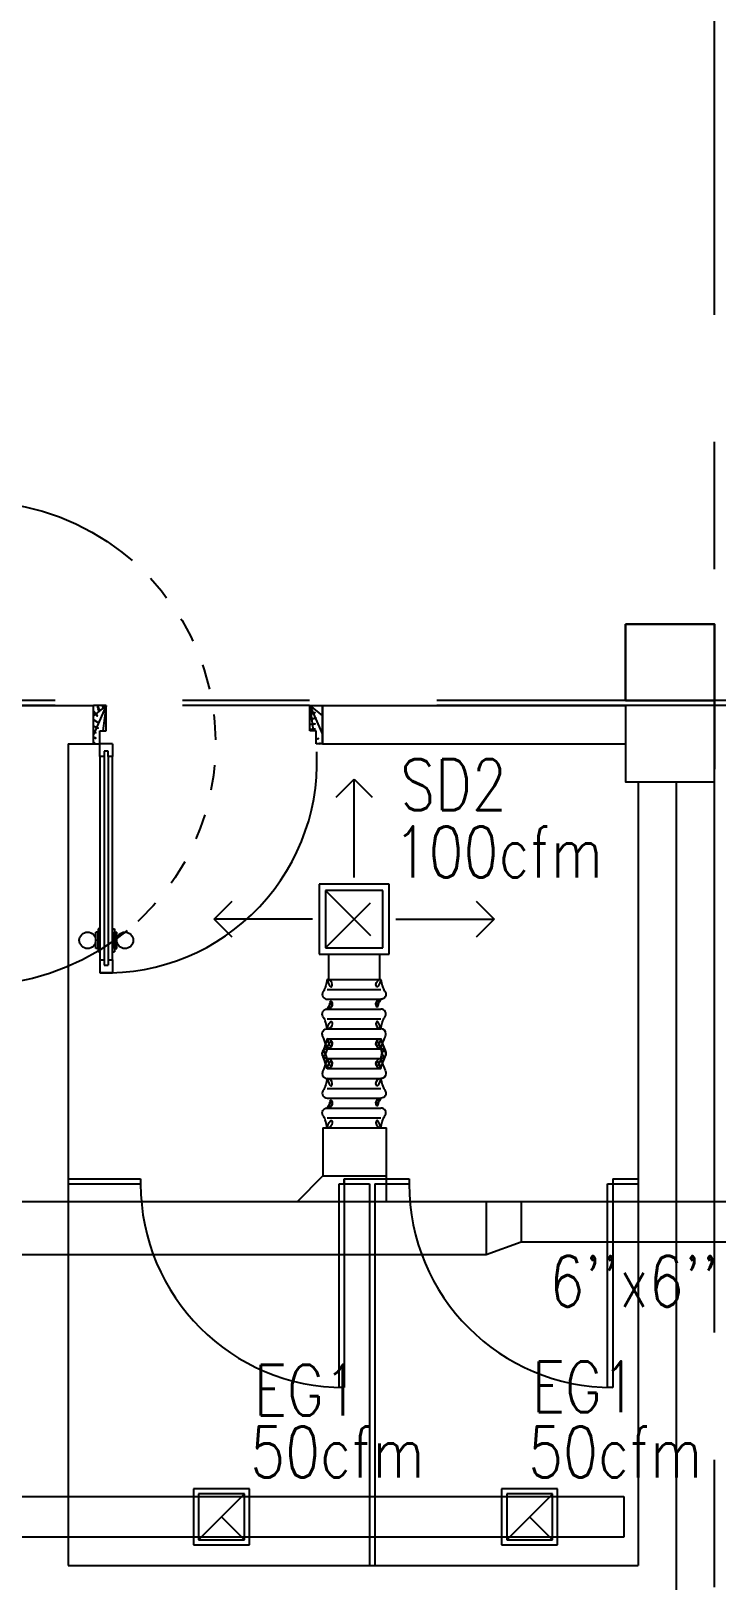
# Model space of a CAD drawing. Extents: x 417866029 to 417866302, y 43498045 to 43498122.
# Drawn here: x 417866050.72 to 417866053.41, y 43498075.53 to 43498081.62 of the extents above; entities that cross this region are included whole.
import ezdxf

# ---------------------------------------------------------------- set-up
doc = ezdxf.new("R2010")
doc.units = 0
doc.header["$MEASUREMENT"] = 0
doc.linetypes.add('CENTERX2', pattern=[4, 2.5, -0.5, 0.5, -0.5])
doc.linetypes.add('HIDDEN', pattern=[0.375, 0.25, -0.125])
for name, color, linetype in [('AXES', 11, 'CENTERX2'), ('COL', 7, 'CONTINUOUS'), ('DOOR', 9, 'CONTINUOUS'), ('DUCT', 6, 'CONTINUOUS'), ('EXDUCT', 10, 'CONTINUOUS'), ('HAT', 11, 'CONTINUOUS'), ('M-AC-FLEX', 7, 'CONTINUOUS'), ('M-EGU.', 2, 'CONTINUOUS'), ('M-TEXT', 2, 'CONTINUOUS'), ('PART', 9, 'CONTINUOUS'), ('SCD', 2, 'CONTINUOUS'), ('WALL', 9, 'CONTINUOUS')]:
    doc.layers.add(name, color=color, linetype=linetype)
doc.styles.add('ROMANS', font='ROMANS.shx', dxfattribs={"width": 0.6})

# ---------------------------------------------------------------- blocks, each defined once
blk = doc.blocks.new('DOOR90')
at = {"layer": 'DOOR', "color": 7, "linetype": 'ByBlock'}
for p, q in [((-150, 0), (0, 0)), ((-150, 0), (-150, -25)), ((0, -50), (-113.7099299924448, 0)), ((0, -50), (-40.1457343158545, 0)), ((0, -50), (0, 0)), ((-1000, -25), (-1050, -25)), ((-1050, -75), (-1050, -25)), ((-1050, -25), (-1050, -75)), ((-1000, -41.9999999999709), (-1020, -41.9999999999709)), ((-1020, -42), (-1020, -58)), ((-1000, -58), (-1020, -58)), ((-1000, -25), (-1000, -41.9999999999709)), ((-1000, -58), (-1000, -75)), ((-877.6424572214019, -17.79999999995925), (-967.6424572214019, -17.79999999995925)), ((-967.6424572214019, -25), (-967.6424572214019, -17.79999999995925)), ((-955.0424572214251, -8.799999999959255), (-890.2424572213786, -8.799999999959255)), ((-955.0424572214251, -17.79999999995925), (-955.0424572214251, -8.799999999959255)), ((-955.0424572214251, -17.79999999995925), (-890.2424572213786, -17.79999999995925)), ((-890.2424572213786, -17.79999999995925), (-890.2424572213786, -8.799999999959255)), ((-877.6424572214019, -25), (-877.6424572214019, -17.79999999995925)), ((-200, -25), (-150, -25)), ((-200, -42), (-200, -25)), ((-180, -42), (-200, -42)), ((-200, -58), (-180, -58)), ((-200, -75), (-200, -58)), ((-180, -58), (-180, -42)), ((-150, -25), (-100, -25)), ((-150, -75), (-150, -25)), ((-100, -25), (-100, -50)), ((0, -50), (-100, -36.64271395650576)), ((-100, -50), (0, -50)), ((-1000, -75), (-1050, -74.99999999947613)), ((-967.6424572214019, -75), (-967.6424572214019, -82.20000000004075)), ((-877.6424572214019, -82.20000000004075), (-967.6424572214019, -82.20000000004075)), ((-955.0424572214251, -82.20000000004075), (-890.2424572213786, -82.20000000004075)), ((-955.0424572214251, -82.20000000004075), (-955.0424572214251, -91.20000000004075)), ((-955.0424572214251, -91.20000000004075), (-890.2424572213786, -91.20000000004075)), ((-890.2424572213786, -82.20000000004075), (-890.2424572213786, -91.20000000004075)), ((-877.6424572214019, -75), (-877.6424572214019, -82.20000000004075)), ((-150, -75), (-200, -75)), ((0, -850), (-113.7099299924448, -900)), ((-100, -875), (-100, -850)), ((0, -850), (-100, -863.3572860434942)), ((-100, -850), (0, -850)), ((0, -850), (-40.1457343158545, -900)), ((0, -850), (0, -900)), ((-150, -875), (-100, -875)), ((-150, -900), (-150, -875)), ((-150, -900), (0, -900)), ((0, -900), (-150, -900))]:
    blk.add_line(p, q, dxfattribs=at)
at = {"layer": 'DOOR', "linetype": 'ByBlock'}
for p, q in [((-200, -25), (-1000, -25)), ((-200, -42), (-1000, -41.9999999999709)), ((-200, -58), (-1000, -58)), ((-1000, -75), (-200, -75))]:
    blk.add_line(p, q, dxfattribs=at)
at = {"layer": 'DOOR', "color": 7, "linetype": 'ByBlock'}
for centre in [(-922.6424572214019, 23.53094421501737), (-922.6424572214019, -123.5309442149592)]:
    blk.add_circle(centre, 32.39999999998526, dxfattribs=at)
for centre, radius, start, end in [((0, -50), 154.4019578127773, 161.1052885482714, 166.2857707768669), ((0, -50), 94.40195781277725, 148.0181880328085, 180), ((0, -50), 134.4019578127773, 158.159849394549, 169.2800236450682), ((0, -50), 114.4019578127773, 154.0838418822192, 167.37742587102), ((0, -50), 74.40195781277725, 137.7764264185456, 180), ((0, -50), 54.40195781277725, 113.2073828924446, 180), ((0, -50), 34.40195781277725, 90, 180), ((0, -50), 14.40195781277725, 90, 180), ((0, -850), 94.40195781277725, 180, 211.9818119671915), ((0, -850), 74.40195781277725, 180, 222.2235735814543), ((0, -850), 54.40195781277725, 180, 246.7926171075554), ((0, -850), 34.40195781277725, 180, 270), ((0, -850), 14.40195781277725, 180, 270), ((0, -850), 154.4019578127773, 193.7142292231331, 198.8947114517286), ((0, -850), 134.4019578127773, 190.7199763549318, 201.840150605451)]:
    blk.add_arc(centre, radius, start, end, dxfattribs=at)
at = {"layer": 'DOOR', "linetype": 'HIDDEN', "ltscale": 0.5}
blk.add_arc((-222.2222222220153, -49.99999999976717), 828.155208510499, 178.270116378131, 275.0030377036063, dxfattribs=at)
blk = doc.blocks.new('DOOR-10')
at = {"layer": 'DOOR', "color": 0, "linetype": 'ByBlock'}
for p, q in [((-25.69739139656303, 1099.999999999069), (-75.69739139656303, 1099.999999999069)), ((-75.69739139656303, 1099.999999999069), (-25.69739139656303, 1099.999999999069)), ((-75.69739139656303, 1049.999999999069), (-75.69739139603917, 1099.999999999098)), ((-25.69739139656303, 1049.999999999069), (-25.69739139656303, 1099.999999999069)), ((-58.69739139656303, 1049.999999999069), (-75.69739139656303, 1049.999999999069)), ((-42.69739139656303, 1069.999999999069), (-58.69739139656303, 1069.999999999069)), ((-58.69739139656303, 1049.999999999069), (-58.69739139656303, 1069.999999999069)), ((-42.69739139656303, 1049.999999999069), (-42.69739139656303, 1069.999999999069)), ((-25.69739139656303, 1049.999999999069), (-42.69739139656303, 1049.999999999069)), ((-82.89739139663288, 1005.042457220465), (-91.89739139663288, 1005.042457220465)), ((-91.89739139663288, 1005.042457220465), (-91.89739139663288, 940.2424572204764)), ((-75.69739139656303, 1017.642457220471), (-82.89739139663288, 1017.642457220471)), ((-82.89739139663288, 927.6424572204705), (-82.89739139663288, 1017.642457220471)), ((-82.89739139663288, 1005.042457220465), (-82.89739139663288, 940.2424572204764)), ((-25.69739139656303, 1017.642457220471), (-18.49739139649319, 1017.642457220471)), ((-18.49739139649319, 927.6424572204705), (-18.49739139649319, 1017.642457220471)), ((-18.49739139649319, 1005.042457220465), (-9.497391396493185, 1005.042457220465)), ((-18.49739139649319, 1005.042457220465), (-18.49739139649319, 940.2424572204764)), ((-9.497391396493185, 1005.042457220465), (-9.497391396493185, 940.2424572204764)), ((-82.89739139663288, 940.2424572204764), (-91.89739139663288, 940.2424572204764)), ((-75.69739139656303, 927.6424572204705), (-82.89739139663288, 927.6424572204705)), ((-25.69739139656303, 927.6424572204705), (-18.49739139649319, 927.6424572204705)), ((-18.49739139649319, 940.2424572204764), (-9.497391396493185, 940.2424572204764)), ((-75.69739139534067, 200), (-58.69739139534067, 200)), ((-75.69739139534067, 150), (-75.69739139534067, 200)), ((-58.69739139534067, 200), (-58.69739139534067, 180)), ((-42.69739139534067, 200), (-25.69739139534067, 200)), ((-42.69739139534067, 180), (-42.69739139534067, 200)), ((-25.69739139534067, 200), (-25.69739139534067, 150)), ((-1000.697391395341, 0), (-1000.697391395341, 150)), ((-1000.697391395341, 150), (-975.6973913953407, 150)), ((-1000.697391395341, 150), (-1000.697391395341, 0)), ((-975.6973913953407, 150), (-975.6973913953407, 100)), ((-75.69739139534067, 150), (-25.69739139534067, 150)), ((-58.69739139534067, 180), (-42.69739139534067, 180)), ((-0.6973913953406736, 150), (-25.69739139534067, 150)), ((-25.69739139534067, 150), (-25.69739139534067, 100)), ((-975.6973913953407, 100), (-950.6973913953407, 100)), ((-950.6973913953407, 100), (-950.6973913953407, 0)), ((-50.69739139534067, 100), (-50.69739139534067, 0)), ((-25.69739139534067, 100), (-50.69739139534067, 100)), ((-950.6973913953407, 0), (-1000.697391395341, 0)), ((-50.69739139534067, 0), (-0.6973913953406736, 0))]:
    blk.add_line(p, q, dxfattribs=at)
at = {"layer": 'DOOR', "linetype": 'ByBlock'}
for p, q in [((-75.69739139656303, 1049.999999999069), (-75.69739139534067, 200)), ((-58.69739139534067, 200), (-58.69739139656303, 1049.999999999069)), ((-42.69739139534067, 200), (-42.69739139656303, 1049.999999999069)), ((-25.69739139534067, 200), (-25.69739139656303, 1049.999999999069))]:
    blk.add_line(p, q, dxfattribs=at)
at = {"layer": 'DOOR', "color": 9, "linetype": 'ByBlock'}
for p, q in [((-0.6973913953406736, 0), (-0.6973913953406736, 150)), ((-950.6973913953407, 0), (-1000.697391395341, 113.7099299924448)), ((-950.6973913953407, 0), (-964.0546774388058, 100)), ((-50.69739139534067, 0), (-0.6973913953406736, 113.7099299924448)), ((-50.69739139534067, 0), (-37.34010535187554, 100)), ((-950.6973913953407, 0), (-1000.697391395341, 40.1457343158545)), ((-50.69739139534067, 0), (-0.6973913953406736, 40.1457343158545))]:
    blk.add_line(p, q, dxfattribs=at)
at = {"layer": 'DOOR', "color": 0, "linetype": 'ByBlock'}
for centre in [(-124.2283356115222, 972.6424572204705), (22.83355281845434, 972.6424572204705)]:
    blk.add_circle(centre, 32.39999999998526, dxfattribs=at)
at = {"layer": 'DOOR', "linetype": 'HIDDEN', "ltscale": 0.5}
blk.add_arc((-23.39897476031911, 149.138342134087), 952.2988064575108, 93.14815770431052, 179.9481576940245, dxfattribs=at)
at = {"layer": 'DOOR', "color": 9, "linetype": 'ByBlock'}
for centre, radius, start, end in [((-950.6973913953407, 0), 154.4019578127773, 103.7142292212167, 108.8947114515936), ((-950.6973913953407, 0), 134.4019578127773, 100.7199763555959, 111.8401506085482), ((-50.69739139534067, 0), 134.4019578127773, 68.15984939145177, 79.28002364440412), ((-50.69739139534067, 0), 154.4019578127773, 71.10528854840643, 76.28577077878333), ((-950.6973913953407, 0), 94.40195781277725, 90, 121.981811965689), ((-950.6973913953407, 0), 74.40195781277725, 90, 132.2235735847074), ((-50.69739139534067, 0), 94.40195781277725, 58.01818803431096, 90), ((-50.69739139534067, 0), 74.40195781277725, 47.7764264152926, 90), ((-50.69739139534067, 0), 114.4019578127773, 64.0838418833441, 77.3774258719247), ((-950.6973913953407, 0), 54.40195781277725, 90, 156.7926171089788), ((-950.6973913953407, 0), 34.40195781277725, 90, 180), ((-950.6973913953407, 0), 14.40195781277725, 90, 180), ((-50.69739139534067, 0), 54.40195781277725, 23.20738289102122, 90), ((-50.69739139534067, 0), 34.40195781277725, 0, 90), ((-50.69739139534067, 0), 14.40195781277725, 0, 90)]:
    blk.add_arc(centre, radius, start, end, dxfattribs=at)
blk = doc.blocks.new('C7')
at = {"layer": 'HAT'}
h = blk.add_hatch(dxfattribs=at)
h.set_pattern_fill('ANSI31', color=256, scale=300, style=0)
h.set_pattern_definition([(45, (-248876.1822811714, -51411.00533739352), (-26.51650429449553, 26.51650429449553), [])])
h.paths.add_polyline_path([(350.0000000000291, 299.9999999999709), (250.0000000001455, 299.9999999999709), (-5.820766091346741e-11, 300), (0, 0), (350, -7.275957614183426e-12)])
at = {"layer": 'COL'}
blk.add_lwpolyline([(-2.91038304567337e-11, 300), (-5.820766091346741e-11, 0), (350, 0), (350.0000000000291, 300)], close=True, dxfattribs=at)

msp = doc.modelspace()

# ---------------------------------------------------------------- linework, layer by layer
at = {"layer": 'AXES'}
for p, q in [((417866053.4034642, 43498044.50641705), (417866053.4034642, 43498121.42705345)), ((417866102.8126107, 43498078.99071069), (417866042.6034642, 43498078.99071069)), ((417866102.8126107, 43498078.97071069), (417866042.6034642, 43498078.97071069))]:
    msp.add_line(p, q, dxfattribs=at)
at = {"layer": 'DUCT'}
for p, q in [((417866051.864548, 43498077.31154834), (417866051.864548, 43498077.12223244)), ((417866051.864548, 43498077.31154834), (417866052.114548, 43498077.31154834)), ((417866052.114548, 43498077.02223254), (417866052.114548, 43498077.31154834)), ((417866051.7645481, 43498077.02223254), (417866051.864548, 43498077.1222325)), ((417866051.864548, 43498077.12223244), (417866052.114548, 43498077.12223256)), ((417866045.7358617, 43498077.02223254), (417866053.7109951, 43498077.02223254)), ((417866052.5065658, 43498077.02223254), (417866052.5065658, 43498076.81223254)), ((417866052.6440955, 43498077.02223254), (417866052.6440955, 43498076.86223254)), ((417866052.6440955, 43498076.86223254), (417866052.5065658, 43498076.81223254)), ((417866053.7109951, 43498076.86223254), (417866052.6440955, 43498076.86223254)), ((417866052.5065658, 43498076.81223254), (417866045.7358617, 43498076.81223254))]:
    msp.add_line(p, q, dxfattribs=at)
at = {"layer": 'EXDUCT', "linetype": 'ByBlock'}
for p, q in [((417866046.7144946, 43498075.8622671), (417866053.0477232, 43498075.8622671)), ((417866053.0477232, 43498075.8622671), (417866053.0477232, 43498075.7022671)), ((417866053.0477232, 43498075.7022671), (417866046.7144946, 43498075.7022671))]:
    msp.add_line(p, q, dxfattribs=at)
at = {"layer": 'M-AC-FLEX', "color": 11}
for p, q in [((417866051.8817458, 43498077.89381318), (417866052.0927397, 43498077.89381318)), ((417866051.8817458, 43498077.8548132), (417866052.0927397, 43498077.8548132)), ((417866051.8817458, 43498077.81649695), (417866052.0927397, 43498077.81649695)), ((417866051.8817458, 43498077.81649695), (417866052.0927397, 43498077.81649695)), ((417866051.8817458, 43498077.77749698), (417866052.0927397, 43498077.77749698)), ((417866051.8817458, 43498077.77749698), (417866052.0927397, 43498077.77749698)), ((417866051.8817458, 43498077.73918079), (417866052.0927397, 43498077.73918079)), ((417866051.8817458, 43498077.70018075), (417866052.0927397, 43498077.70018075)), ((417866051.8817458, 43498077.66118078), (417866052.0927397, 43498077.66118078)), ((417866051.8817458, 43498077.62218075), (417866052.0927397, 43498077.62218075)), ((417866051.8817458, 43498077.58318077), (417866052.0927397, 43498077.58318077)), ((417866051.8817458, 43498077.54418074), (417866052.0927397, 43498077.54418074)), ((417866051.8817458, 43498077.50518076), (417866052.0927397, 43498077.50518076)), ((417866051.8817458, 43498077.46618073), (417866052.0927397, 43498077.46618073)), ((417866051.8817458, 43498077.42786454), (417866052.0927397, 43498077.42786454)), ((417866051.8817458, 43498077.42786454), (417866052.0927397, 43498077.42786454)), ((417866051.8817458, 43498077.38886456), (417866052.0927397, 43498077.38886456)), ((417866051.8817458, 43498077.38886456), (417866052.0927397, 43498077.38886456)), ((417866051.8817458, 43498077.35054831), (417866052.0927397, 43498077.35054831))]:
    msp.add_line(p, q, dxfattribs=at)
at = {"layer": 'M-AC-FLEX'}
for points in [[(417866051.8817458, 43498077.89381318, -1), (417866051.8817458, 43498077.8548132, 1.01800509972273), (417866051.8817458, 43498077.81649695)], [(417866052.0927397, 43498077.89381318, 1), (417866052.0927397, 43498077.8548132, -1.018005099723095), (417866052.0927397, 43498077.81649695)], [(417866051.8817458, 43498077.62218075, 0.9999999999999997), (417866051.8817458, 43498077.66118078, -0.9999999999999997), (417866051.8817458, 43498077.70018075, 0.9999999999999997), (417866051.8817458, 43498077.73918079, -1.01800509972273), (417866051.8817458, 43498077.77749698)], [(417866052.0927397, 43498077.62218075, -0.9999999999999997), (417866052.0927397, 43498077.66118078, 0.9999999999999997), (417866052.0927397, 43498077.70018075, -1), (417866052.0927397, 43498077.73918079, 1.018005099723095), (417866052.0927397, 43498077.77749698)], [(417866051.8817458, 43498077.66118078, -1), (417866051.8817458, 43498077.62218075, 0.9999999999999997), (417866051.8817458, 43498077.58318077)], [(417866051.8817458, 43498077.58318077, -1), (417866051.8817458, 43498077.62218075)], [(417866051.8817458, 43498077.54418074, 1), (417866051.8817458, 43498077.58318077, -0.9999999999999997), (417866051.8817458, 43498077.62218075)], [(417866051.8817458, 43498077.62218075, 1), (417866051.8817458, 43498077.58318077)], [(417866052.0927397, 43498077.66118078, 1), (417866052.0927397, 43498077.62218075, -0.9999999999999997), (417866052.0927397, 43498077.58318077)], [(417866052.0927397, 43498077.54418074, -1), (417866052.0927397, 43498077.58318077, 0.9999999999999997), (417866052.0927397, 43498077.62218075)], [(417866052.0927879, 43498077.58318083, 1.000000764127005), (417866052.0927397, 43498077.62218075)], [(417866052.0927879, 43498077.62218069, -1.000000764127005), (417866052.0927397, 43498077.58318077)], [(417866051.8817458, 43498077.58318077, -0.9999999999999997), (417866051.8817458, 43498077.54418074, 0.9999999999999997), (417866051.8817458, 43498077.50518076, -0.9999999999999997), (417866051.8817458, 43498077.46618073, 1.01800509972273), (417866051.8817458, 43498077.42786454)], [(417866052.0927397, 43498077.58318077, 0.9999999999999997), (417866052.0927397, 43498077.54418074, -0.9999999999999997), (417866052.0927397, 43498077.50518076, 1), (417866052.0927397, 43498077.46618073, -1.018005099723095), (417866052.0927397, 43498077.42786454)], [(417866051.8817458, 43498077.31154834, 1), (417866051.8817458, 43498077.35054831, -1.01800509972273), (417866051.8817458, 43498077.38886456)], [(417866052.0927397, 43498077.31154834, -1), (417866052.0927397, 43498077.35054831, 1.018005099723095), (417866052.0927397, 43498077.38886456)]]:
    msp.add_lwpolyline(points, format="xyb", dxfattribs=at)
for centre, radius, start, end in [((417866051.8817458, 43498077.79699691), 0.01949999999998908, 298.4313624632302, 90), ((417866051.8817458, 43498077.79699691), 0.01949999999998908, 270, 61.56863753676976), ((417866052.0927336, 43498077.79699691), 0.0195000009375944, 89.98223126238472, 241.5686306552353), ((417866052.0927336, 43498077.79699691), 0.0195000009375944, 89.98223126238472, 241.5686306552353), ((417866052.0927336, 43498077.79699691), 0.0195000009375944, 118.4313693447647, 270.0177687376153), ((417866052.0927336, 43498077.79699691), 0.0195000009375944, 118.4313693447647, 270.0177687376153), ((417866051.8817458, 43498077.4083646), 0.01949999999998908, 298.4313624632302, 90.00000000000001), ((417866051.8817458, 43498077.4083646), 0.01949999999998908, 270, 61.56863753676977), ((417866052.0927336, 43498077.4083646), 0.0195000009375944, 89.98223126238477, 241.5686306552353), ((417866052.0927336, 43498077.4083646), 0.0195000009375944, 89.98223126238477, 241.5686306552353), ((417866052.0927336, 43498077.4083646), 0.0195000009375944, 118.4313693447647, 270.0177687376153), ((417866052.0927336, 43498077.4083646), 0.0195000009375944, 118.4313693447647, 270.0177687376153)]:
    msp.add_arc(centre, radius, start, end, dxfattribs=at)
at = {"layer": 'M-EGU.'}
for p, q in [((417866051.916532, 43498078.6106025), (417866051.9872427, 43498078.68131318)), ((417866051.9872427, 43498078.29513081), (417866051.9872427, 43498078.68131318)), ((417866051.9872427, 43498078.68131318), (417866052.0579534, 43498078.6106025)), ((417866051.8497427, 43498078.26881318), (417866051.8497427, 43498077.99381318)), ((417866052.1247427, 43498078.26881318), (417866051.8497427, 43498078.26881318)), ((417866052.1247427, 43498077.99381318), (417866052.1247427, 43498078.26881318)), ((417866051.4372427, 43498078.13131318), (417866051.5079533, 43498078.20202386)), ((417866052.466532, 43498078.20202386), (417866052.5372427, 43498078.13131318)), ((417866051.8234251, 43498078.13131318), (417866051.4372427, 43498078.13131318)), ((417866051.5079533, 43498078.0606025), (417866051.4372427, 43498078.13131318)), ((417866052.1510603, 43498078.13131318), (417866052.5372427, 43498078.13131318)), ((417866052.5372427, 43498078.13131318), (417866052.466532, 43498078.0606025)), ((417866051.8497427, 43498077.99381318), (417866052.1247427, 43498077.99381318)), ((417866051.8872427, 43498077.99381318), (417866051.8872427, 43498077.89381318)), ((417866052.0872427, 43498077.99381318), (417866052.0872427, 43498077.89381318)), ((417866051.8872427, 43498077.89381318), (417866052.0872427, 43498077.89381318))]:
    msp.add_line(p, q, dxfattribs=at)
at = {"layer": 'M-EGU.', "linetype": 'HIDDEN'}
for p, q in [((417866052.0997427, 43498078.24381318), (417866051.8747427, 43498078.24381318)), ((417866051.8747427, 43498078.24381318), (417866052.0997427, 43498078.01881318)), ((417866051.8747427, 43498078.01881318), (417866052.0997427, 43498078.24381318)), ((417866051.8747427, 43498078.24381318), (417866051.8747427, 43498078.01881318)), ((417866052.0997427, 43498078.01881318), (417866052.0997427, 43498078.24381318)), ((417866051.8747427, 43498078.01881318), (417866052.0997427, 43498078.01881318))]:
    msp.add_line(p, q, dxfattribs=at)
at = {"layer": 'PART', "linetype": 'ByBlock'}
for p, q in [((417866050.8634446, 43498077.1107107), (417866051.1484544, 43498077.1107107)), ((417866050.8634446, 43498077.09071069), (417866051.1484544, 43498077.09071069)), ((417866051.1484544, 43498077.1107107), (417866051.1484544, 43498077.09071069)), ((417866051.9284544, 43498076.2907107), (417866051.9284544, 43498077.09071069)), ((417866051.9284544, 43498077.09071069), (417866051.9484544, 43498077.09071069)), ((417866051.9484544, 43498077.1107107), (417866051.9484544, 43498077.09071069)), ((417866051.9484544, 43498077.1107107), (417866052.2034642, 43498077.1107107)), ((417866051.9484544, 43498077.09071069), (417866051.9484544, 43498077.1107107)), ((417866051.9484544, 43498077.09071069), (417866052.0484544, 43498077.09071069)), ((417866051.9484544, 43498077.09071069), (417866051.9484544, 43498076.2907107)), ((417866052.0484544, 43498077.09071069), (417866052.0484544, 43498075.59071069)), ((417866052.0684544, 43498077.09071069), (417866052.0684544, 43498075.59071069)), ((417866052.0684544, 43498077.09071069), (417866052.2034642, 43498077.09071069)), ((417866052.2034642, 43498077.1107107), (417866052.2034642, 43498077.09071069)), ((417866052.9834642, 43498076.2907107), (417866052.9834642, 43498077.09071069)), ((417866052.9834642, 43498077.09071069), (417866053.0034642, 43498077.09071069)), ((417866052.9834642, 43498077.09071069), (417866053.1034642, 43498077.09071069)), ((417866053.0034642, 43498077.1107107), (417866053.0034642, 43498077.09071069)), ((417866053.0034642, 43498077.1107107), (417866053.1034642, 43498077.1107107)), ((417866053.0034642, 43498077.09071069), (417866053.0034642, 43498076.2907107)), ((417866051.9484544, 43498076.2907107), (417866051.9284544, 43498076.2907107)), ((417866053.0034642, 43498076.2907107), (417866052.9834642, 43498076.2907107))]:
    msp.add_line(p, q, dxfattribs=at)
for centre in [(417866051.9484544, 43498077.09071069), (417866053.0034642, 43498077.09071069)]:
    msp.add_arc(centre, 0.8, 180, 270, dxfattribs=at)
at = {"layer": 'SCD', "linetype": 'HIDDEN'}
for p, q in [((417866051.5761723, 43498075.8922671), (417866051.3561723, 43498075.8922671)), ((417866051.3561723, 43498075.8922671), (417866051.3561723, 43498075.6722671)), ((417866051.3761723, 43498075.6922671), (417866051.5561723, 43498075.8722671)), ((417866051.5761723, 43498075.6722671), (417866051.5761723, 43498075.8922671)), ((417866052.7871286, 43498075.8922671), (417866052.5671286, 43498075.8922671)), ((417866052.5671286, 43498075.8922671), (417866052.5671286, 43498075.6722671)), ((417866052.5871286, 43498075.6922671), (417866052.7671286, 43498075.8722671)), ((417866052.7871286, 43498075.6722671), (417866052.7871286, 43498075.8922671)), ((417866051.3561723, 43498075.6722671), (417866051.5761723, 43498075.6722671)), ((417866052.5671286, 43498075.6722671), (417866052.7871286, 43498075.6722671))]:
    msp.add_line(p, q, dxfattribs=at)
at = {"layer": 'SCD'}
for p, q in [((417866051.5561723, 43498075.8722671), (417866051.3761723, 43498075.8722671)), ((417866051.3761723, 43498075.8722671), (417866051.3761723, 43498075.6922671)), ((417866051.5561723, 43498075.6922671), (417866051.5561723, 43498075.8722671)), ((417866052.7671286, 43498075.8722671), (417866052.5871286, 43498075.8722671)), ((417866052.5871286, 43498075.8722671), (417866052.5871286, 43498075.6922671)), ((417866052.7671286, 43498075.6922671), (417866052.7671286, 43498075.8722671)), ((417866051.3761723, 43498075.6922671), (417866051.5561723, 43498075.6922671)), ((417866052.5871286, 43498075.6922671), (417866052.7671286, 43498075.6922671))]:
    msp.add_line(p, q, dxfattribs=at)
at = {"layer": 'SCD', "linetype": 'ByBlock'}
for p, q in [((417866051.4661723, 43498075.7822671), (417866051.5561723, 43498075.6922671)), ((417866052.6771286, 43498075.7822671), (417866052.7671286, 43498075.6922671))]:
    msp.add_line(p, q, dxfattribs=at)
at = {"layer": 'WALL', "linetype": 'ByBlock'}
for p, q in [((417866053.4034642, 43498079.24071069), (417866053.4034642, 43498078.72071069)), ((417866050.5134445, 43498078.97071069), (417866050.9634446, 43498078.97071069)), ((417866050.9634446, 43498078.82071069), (417866050.9634446, 43498078.97071069)), ((417866051.8634446, 43498078.82071069), (417866051.8634446, 43498078.97071069)), ((417866051.8634446, 43498078.97071069), (417866053.0534642, 43498078.97071069)), ((417866050.8634446, 43498078.82071069), (417866050.8634446, 43498078.67071069)), ((417866050.8634446, 43498078.82071069), (417866050.9634446, 43498078.82071069)), ((417866050.8634446, 43498078.82071069), (417866050.9634446, 43498078.82071069)), ((417866050.8634446, 43498078.82071069), (417866050.8634446, 43498075.59071069)), ((417866051.8634446, 43498078.82071069), (417866053.0534642, 43498078.82071069)), ((417866051.8634446, 43498078.82071069), (417866053.0534642, 43498078.82071069)), ((417866053.1034642, 43498078.67071069), (417866053.1034642, 43498075.59071069)), ((417866053.2534642, 43498078.67071069), (417866053.2534642, 43498073.32071069)), ((417866050.8634446, 43498075.59071069), (417866053.1034642, 43498075.59071069))]:
    msp.add_line(p, q, dxfattribs=at)
at = {"layer": 'WALL', "linetype": 'ByBlock', "ltscale": 0.3}
for points in [[(417866053.0534642, 43498079.2907107), (417866053.4034642, 43498079.2907107), (417866053.4034642, 43498078.99071069), (417866053.0534642, 43498078.99071069)], [(417866053.0534642, 43498078.67071069), (417866053.4034642, 43498078.67071069), (417866053.4034642, 43498078.97071069), (417866053.0534642, 43498078.97071069)]]:
    msp.add_lwpolyline(points, close=True, dxfattribs=at)

# ---------------------------------------------------------------- block references
at = {"layer": 'COL', "linetype": 'ByBlock', "xscale": 0.0009999871253967285, "yscale": 0.001000002026557922, "zscale": 0.001}
for p in [(417866053.0534642, 43498078.99071069), (417866053.0534642, 43498078.67071069)]:
    msp.add_blockref('C7', p, dxfattribs=at)
at = {"layer": 'DOOR', "color": 0, "linetype": 'ByBlock', "ltscale": 0.3, "xscale": -0.0009999871253967285, "yscale": 0.001000002026557922, "zscale": 0.001, "rotation": 180}
msp.add_blockref('DOOR-10', (417866050.514142, 43498078.97071069), dxfattribs=at)
at = {"layer": 'DOOR', "color": 0, "linetype": 'ByBlock', "xscale": 0.001000002026557922, "yscale": 0.001000002026557922, "zscale": 0.001, "rotation": 90}
msp.add_blockref('DOOR90', (417866050.9634446, 43498078.97071069), dxfattribs=at)

# ---------------------------------------------------------------- texts
at = {"layer": 'M-TEXT', "style": 'ROMANS', "width": 0.8}
for s, p in [('SD2', (417866052.1688682, 43498078.55979532)), ('100cfm', (417866052.1431763, 43498078.29532654)), ("6''x6''", (417866052.7547974, 43498076.60799915)), ('EG1', (417866051.5937119, 43498076.18026751)), ('EG1', (417866052.6859206, 43498076.19344767)), ('50cfm', (417866051.5790831, 43498075.93755727)), ('50cfm', (417866052.6712918, 43498075.93755727))]:
    msp.add_text(s, height=0.2, dxfattribs=at).set_placement(p)

doc.saveas('drawing.dxf')
